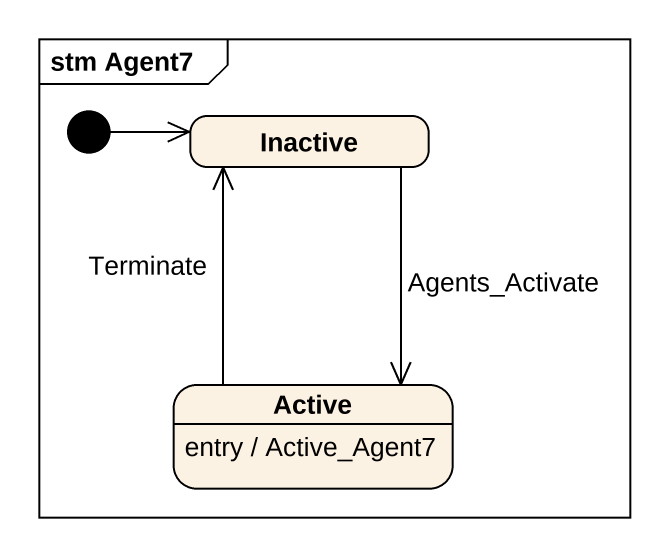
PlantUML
@startuml
mainframe stm Agent7
hide empty description
state Inactive
state Active
Active : entry / Active_Agent7
[*] -right-> Inactive
Inactive --> Active : Agents_Activate
Active -up-> Inactive : Terminate
@enduml
